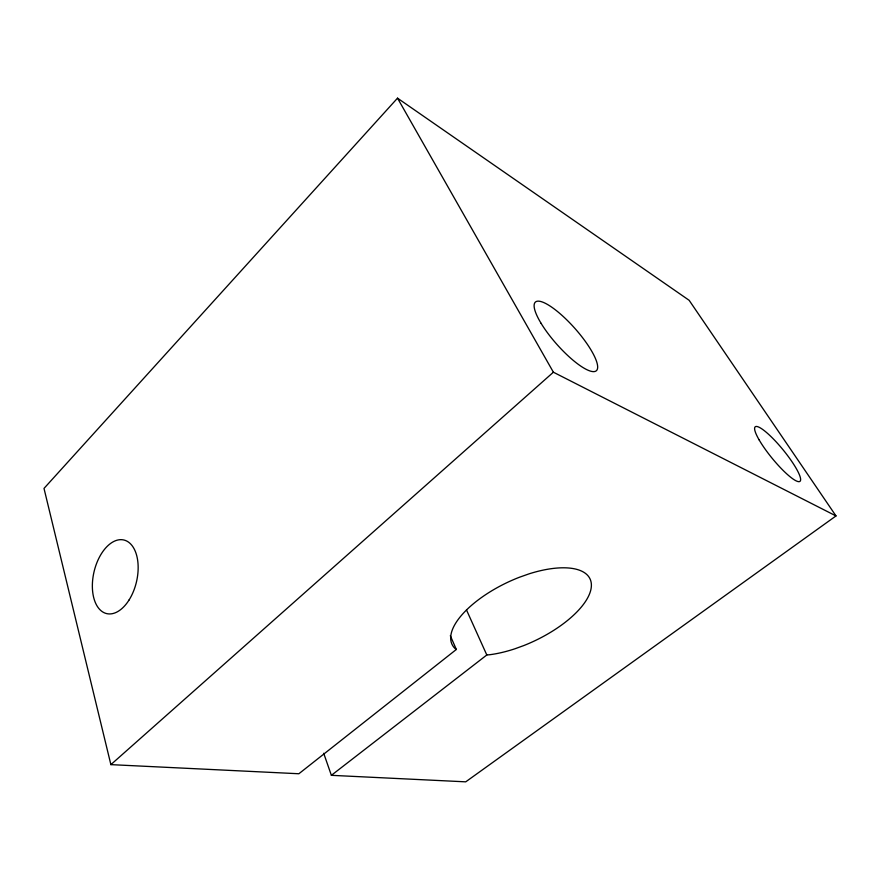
<?xml version="1.0" encoding="UTF-8"?>
<svg xmlns="http://www.w3.org/2000/svg" width="880" height="880" viewBox="0 0 880 880"><rect width="100%" height="100%" fill="white"/><g stroke="black" fill="none" stroke-linecap="round" stroke-linejoin="round"><path stroke-width="1.32" d="M323.697 753.28L331.375 775.324L465.729 781.836L836 515.933L689.15 300.311L397.518 98.164L44 488.422L110.88 764.632L298.87 773.751L456.335 649.473L450.318 635.69M110.88 764.632L553.388 372.207L836 515.933M331.375 775.324L486.805 654.984L489.83 654.709A76.373 32.241 -25.4 0 0 515.009 648.758L523.732 645.59A76.373 32.241 -25.4 0 0 591.338 586.575A76.373 32.241 -25.4 0 0 529.133 573.826L519.442 577.247A76.373 32.241 -25.4 0 0 454.883 648.373L456.335 649.473M397.518 98.164L553.388 372.207M466.51 609.983L486.805 654.984M759.132 439.89A35.299 6.908 50.6 0 0 798.798 481.668A35.299 6.908 50.6 0 0 774.972 440.616A35.299 6.908 50.6 0 0 759.132 439.89M541.101 323.345A45.914 12.034 48.4 0 0 595.518 371.261A45.914 12.034 48.4 0 0 561.055 314.545A45.914 12.034 48.4 0 0 541.101 323.345M129.074 599.973A37.807 21.813 -76.9 0 0 124.19 540.078A37.807 21.813 -76.9 0 0 92.532 590.381A37.807 21.813 -76.9 0 0 129.074 599.973"/></g></svg>
